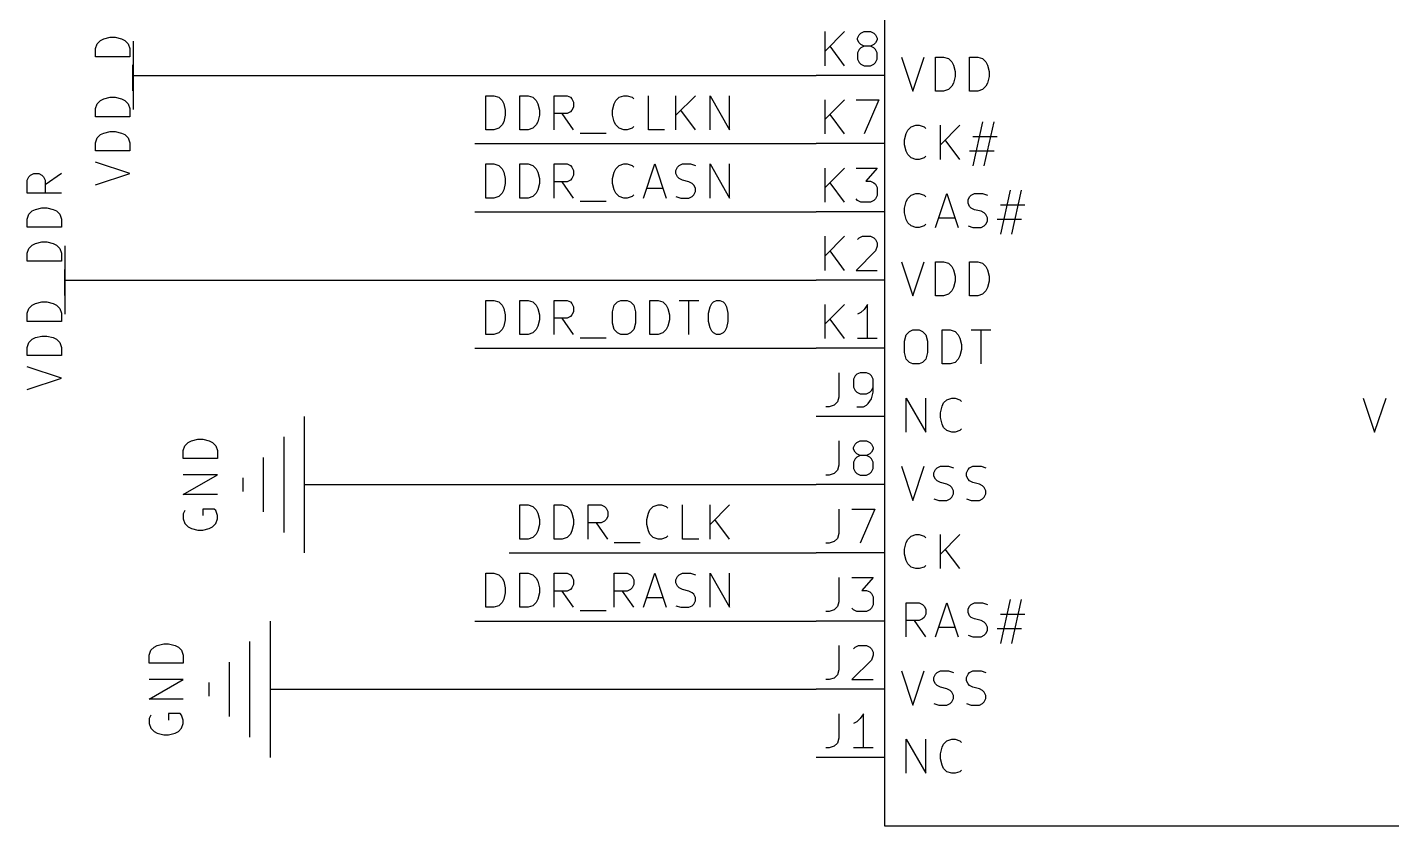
# Model space of a CAD drawing. Header units: millimetres. Extents: x 3 to 246, y -195 to -4.
# Drawn here: x 10 to 60.8, y -129.5 to -99.8 of the extents above; entities that cross this region are included whole.
import ezdxf

# ---------------------------------------------------------------- set-up
doc = ezdxf.new("R2010")
doc.units = ezdxf.units.MM
for name, color, linetype in [('GREENSIXTYFIVE', 129, 'CONTINUOUS'), ('LIGHTGREEN', 92, 'CONTINUOUS'), ('LIGHTRED', 12, 'CONTINUOUS'), ('RED', 14, 'CONTINUOUS'), ('REDSIX', 19, 'CONTINUOUS')]:
    doc.layers.add(name, color=color, linetype=linetype)

msp = doc.modelspace()

# ---------------------------------------------------------------- linework, layer by layer
at = {"layer": 'GREENSIXTYFIVE', "linetype": 'CONTINUOUS'}
for p, q in [((12.5544, -100.6021), (12.6149, -100.4207)), ((12.5544, -100.6021), (12.6149, -100.4207)), ((12.6149, -100.4207), (12.7359, -100.2997)), ((12.6149, -100.4207), (12.7359, -100.2997)), ((12.7359, -100.2997), (12.8568, -100.2392)), ((12.7359, -100.2997), (12.8568, -100.2392)), ((12.8568, -100.2392), (13.0987, -100.1788)), ((12.8568, -100.2392), (13.0987, -100.1788)), ((13.0987, -100.1788), (13.2801, -100.1788)), ((13.0987, -100.1788), (13.2801, -100.1788)), ((13.2801, -100.1788), (13.522, -100.2392)), ((13.2801, -100.1788), (13.522, -100.2392)), ((13.522, -100.2392), (13.643, -100.2997)), ((13.522, -100.2392), (13.643, -100.2997)), ((13.643, -100.2997), (13.764, -100.4207)), ((13.643, -100.2997), (13.764, -100.4207)), ((13.764, -100.4207), (13.8244, -100.6021)), ((13.764, -100.4207), (13.8244, -100.6021)), ((12.5544, -100.9045), (12.5544, -100.6021)), ((12.5544, -100.9045), (12.5544, -100.6021)), ((13.8244, -100.9045), (12.5544, -100.9045)), ((13.8244, -100.9045), (12.5544, -100.9045)), ((13.8244, -100.6021), (13.8244, -100.9045)), ((13.8244, -100.6021), (13.8244, -100.9045)), ((42.5389, -100.9175), (42.9622, -102.1875)), ((42.9622, -102.1875), (43.3856, -100.9175)), ((43.8089, -102.1875), (43.8089, -100.9175)), ((43.8089, -100.9175), (44.1113, -100.9175)), ((44.1113, -100.9175), (44.2927, -100.978)), ((44.2927, -100.978), (44.4137, -101.099)), ((45.0789, -102.1875), (45.0789, -100.9175)), ((45.0789, -100.9175), (45.3813, -100.9175)), ((45.3813, -100.9175), (45.5627, -100.978)), ((45.5627, -100.978), (45.6837, -101.099)), ((13.9454, -102.1745), (13.9454, -101.2068)), ((13.9454, -102.1745), (13.9454, -101.2068)), ((44.4137, -101.099), (44.4742, -101.2199)), ((44.4742, -101.2199), (44.5346, -101.4618)), ((44.5346, -101.4618), (44.5346, -101.6432)), ((45.6837, -101.099), (45.7442, -101.2199)), ((45.7442, -101.2199), (45.8046, -101.4618)), ((45.8046, -101.4618), (45.8046, -101.6432)), ((44.4137, -102.0061), (44.2927, -102.1271)), ((44.4742, -101.8851), (44.4137, -102.0061)), ((44.5346, -101.6432), (44.4742, -101.8851)), ((45.6837, -102.0061), (45.5627, -102.1271)), ((45.7442, -101.8851), (45.6837, -102.0061)), ((45.8046, -101.6432), (45.7442, -101.8851)), ((12.6149, -102.6583), (12.7359, -102.5373)), ((12.6149, -102.6583), (12.7359, -102.5373)), ((12.7359, -102.5373), (12.8568, -102.4768)), ((12.7359, -102.5373), (12.8568, -102.4768)), ((12.8568, -102.4768), (13.0987, -102.4164)), ((12.8568, -102.4768), (13.0987, -102.4164)), ((13.0987, -102.4164), (13.2801, -102.4164)), ((13.0987, -102.4164), (13.2801, -102.4164)), ((13.2801, -102.4164), (13.522, -102.4768)), ((13.2801, -102.4164), (13.522, -102.4768)), ((13.522, -102.4768), (13.643, -102.5373)), ((13.522, -102.4768), (13.643, -102.5373)), ((13.643, -102.5373), (13.764, -102.6583)), ((13.643, -102.5373), (13.764, -102.6583)), ((44.1113, -102.1875), (43.8089, -102.1875)), ((44.2927, -102.1271), (44.1113, -102.1875)), ((45.3813, -102.1875), (45.0789, -102.1875)), ((45.5627, -102.1271), (45.3813, -102.1875)), ((12.5544, -102.8397), (12.6149, -102.6583)), ((12.5544, -102.8397), (12.6149, -102.6583)), ((12.5544, -103.1421), (12.5544, -102.8397)), ((12.5544, -103.1421), (12.5544, -102.8397)), ((13.764, -102.6583), (13.8244, -102.8397)), ((13.764, -102.6583), (13.8244, -102.8397)), ((13.8244, -102.8397), (13.8244, -103.1421)), ((13.8244, -102.8397), (13.8244, -103.1421)), ((13.8244, -103.1421), (12.5544, -103.1421)), ((13.8244, -103.1421), (12.5544, -103.1421)), ((42.7808, -103.639), (42.9018, -103.518)), ((42.9018, -103.518), (43.0832, -103.4575)), ((43.0832, -103.4575), (43.2041, -103.4575)), ((43.2041, -103.4575), (43.3856, -103.518)), ((43.3856, -103.518), (43.446, -103.5785)), ((43.9903, -104.7275), (43.9903, -103.4575)), ((44.716, -103.4575), (43.9903, -104.1832)), ((45.5627, -103.3366), (45.1999, -104.9694)), ((45.6232, -104.9694), (45.986, -103.3366)), ((12.5544, -104.1097), (12.6149, -103.9283)), ((12.5544, -104.1097), (12.6149, -103.9283)), ((12.6149, -103.9283), (12.7359, -103.8073)), ((12.6149, -103.9283), (12.7359, -103.8073)), ((12.7359, -103.8073), (12.8568, -103.7468)), ((12.7359, -103.8073), (12.8568, -103.7468)), ((12.8568, -103.7468), (13.0987, -103.6864)), ((12.8568, -103.7468), (13.0987, -103.6864)), ((13.0987, -103.6864), (13.2801, -103.6864)), ((13.0987, -103.6864), (13.2801, -103.6864)), ((13.2801, -103.6864), (13.522, -103.7468)), ((13.2801, -103.6864), (13.522, -103.7468)), ((13.522, -103.7468), (13.643, -103.8073)), ((13.522, -103.7468), (13.643, -103.8073)), ((13.643, -103.8073), (13.764, -103.9283)), ((13.643, -103.8073), (13.764, -103.9283)), ((13.764, -103.9283), (13.8244, -104.1097)), ((13.764, -103.9283), (13.8244, -104.1097)), ((42.6599, -104.0018), (42.7203, -103.7599)), ((42.6599, -104.1832), (42.6599, -104.0018)), ((42.7203, -103.7599), (42.7808, -103.639)), ((44.716, -104.7275), (44.1718, -104.0018)), ((45.1999, -103.8809), (46.107, -103.8809)), ((12.5544, -104.4121), (12.5544, -104.1097)), ((12.5544, -104.4121), (12.5544, -104.1097)), ((13.8244, -104.4121), (12.5544, -104.4121)), ((13.8244, -104.4121), (12.5544, -104.4121)), ((13.8244, -104.1097), (13.8244, -104.4121)), ((13.8244, -104.1097), (13.8244, -104.4121)), ((42.7203, -104.4251), (42.6599, -104.1832)), ((42.7808, -104.5461), (42.7203, -104.4251)), ((42.9018, -104.6671), (42.7808, -104.5461)), ((45.986, -104.4251), (45.0789, -104.4251)), ((13.8244, -105.2588), (12.5544, -104.8354)), ((13.8244, -105.2588), (12.5544, -104.8354)), ((43.0832, -104.7275), (42.9018, -104.6671)), ((43.2041, -104.7275), (43.0832, -104.7275)), ((43.3856, -104.6671), (43.2041, -104.7275)), ((43.446, -104.6066), (43.3856, -104.6671)), ((10.0144, -105.5007), (10.0749, -105.3797)), ((10.0144, -105.5007), (10.0749, -105.3797)), ((10.0144, -105.9845), (10.0144, -105.5007)), ((10.0144, -105.9845), (10.0144, -105.5007)), ((10.0749, -105.3797), (10.1354, -105.3192)), ((10.0749, -105.3797), (10.1354, -105.3192)), ((10.1354, -105.3192), (10.2563, -105.2588)), ((10.1354, -105.3192), (10.2563, -105.2588)), ((10.2563, -105.2588), (10.4378, -105.2588)), ((10.2563, -105.2588), (10.4378, -105.2588)), ((10.4378, -105.2588), (10.5587, -105.3192)), ((10.4378, -105.2588), (10.5587, -105.3192)), ((10.5587, -105.3192), (10.6192, -105.3797)), ((10.5587, -105.3192), (10.6192, -105.3797)), ((10.6192, -105.3797), (10.6797, -105.5007)), ((10.6192, -105.3797), (10.6797, -105.5007)), ((11.2844, -105.2588), (10.6797, -105.6821)), ((11.2844, -105.2588), (10.6797, -105.6821)), ((10.6797, -105.5007), (10.6797, -105.9845)), ((10.6797, -105.5007), (10.6797, -105.9845)), ((12.5544, -105.6821), (13.8244, -105.2588)), ((12.5544, -105.6821), (13.8244, -105.2588)), ((11.2844, -105.9845), (10.0144, -105.9845)), ((11.2844, -105.9845), (10.0144, -105.9845)), ((42.7808, -106.179), (42.9018, -106.058)), ((42.9018, -106.058), (43.0832, -105.9975)), ((43.0832, -105.9975), (43.2041, -105.9975)), ((43.2041, -105.9975), (43.3856, -106.058)), ((43.3856, -106.058), (43.446, -106.1185)), ((43.8089, -107.2675), (44.2322, -105.9975)), ((44.2322, -105.9975), (44.6556, -107.2675)), ((45.0789, -106.1185), (45.1394, -106.058)), ((45.1394, -106.058), (45.2604, -105.9975)), ((45.2604, -105.9975), (45.5627, -105.9975)), ((45.5627, -105.9975), (45.7442, -106.058)), ((46.5908, -105.8766), (46.228, -107.5094)), ((46.6513, -107.5094), (47.0141, -105.8766)), ((10.1959, -106.6497), (10.3168, -106.5892)), ((10.1959, -106.6497), (10.3168, -106.5892)), ((10.3168, -106.5892), (10.5587, -106.5288)), ((10.3168, -106.5892), (10.5587, -106.5288)), ((10.5587, -106.5288), (10.7401, -106.5288)), ((10.5587, -106.5288), (10.7401, -106.5288)), ((10.7401, -106.5288), (10.982, -106.5892)), ((10.7401, -106.5288), (10.982, -106.5892)), ((10.982, -106.5892), (11.103, -106.6497)), ((10.982, -106.5892), (11.103, -106.6497)), ((42.6599, -106.5418), (42.7203, -106.2999)), ((42.6599, -106.7232), (42.6599, -106.5418)), ((42.7203, -106.2999), (42.7808, -106.179)), ((45.0185, -106.2394), (45.0789, -106.1185)), ((45.0185, -106.3604), (45.0185, -106.2394)), ((45.0789, -106.4813), (45.0185, -106.3604)), ((45.1394, -106.5418), (45.0789, -106.4813)), ((45.2604, -106.6023), (45.1394, -106.5418)), ((45.5023, -106.6628), (45.2604, -106.6023)), ((46.228, -106.4209), (47.1351, -106.4209)), ((10.0144, -106.9521), (10.0749, -106.7707)), ((10.0144, -106.9521), (10.0749, -106.7707)), ((10.0144, -107.2545), (10.0144, -106.9521)), ((10.0144, -107.2545), (10.0144, -106.9521)), ((10.0749, -106.7707), (10.1959, -106.6497)), ((10.0749, -106.7707), (10.1959, -106.6497)), ((11.103, -106.6497), (11.224, -106.7707)), ((11.103, -106.6497), (11.224, -106.7707)), ((11.224, -106.7707), (11.2844, -106.9521)), ((11.224, -106.7707), (11.2844, -106.9521)), ((11.2844, -106.9521), (11.2844, -107.2545)), ((11.2844, -106.9521), (11.2844, -107.2545)), ((42.7203, -106.9651), (42.6599, -106.7232)), ((42.7808, -107.0861), (42.7203, -106.9651)), ((42.9018, -107.2071), (42.7808, -107.0861)), ((43.9299, -106.9047), (44.5346, -106.9047)), ((45.6232, -106.7232), (45.5023, -106.6628)), ((45.6837, -106.7837), (45.6232, -106.7232)), ((45.7442, -106.9047), (45.6837, -106.7837)), ((45.6837, -107.1466), (45.7442, -107.0256)), ((45.7442, -107.0256), (45.7442, -106.9047)), ((47.0141, -106.9651), (46.107, -106.9651)), ((11.2844, -107.2545), (10.0144, -107.2545)), ((11.2844, -107.2545), (10.0144, -107.2545)), ((43.0832, -107.2675), (42.9018, -107.2071)), ((43.2041, -107.2675), (43.0832, -107.2675)), ((43.3856, -107.2071), (43.2041, -107.2675)), ((43.446, -107.1466), (43.3856, -107.2071)), ((45.0185, -107.2071), (45.1999, -107.2675)), ((45.1999, -107.2675), (45.5023, -107.2675)), ((45.5023, -107.2675), (45.6232, -107.2071)), ((45.6232, -107.2071), (45.6837, -107.1466)), ((10.0144, -108.2221), (10.0749, -108.0407)), ((10.0144, -108.2221), (10.0749, -108.0407)), ((10.0749, -108.0407), (10.1959, -107.9197)), ((10.0749, -108.0407), (10.1959, -107.9197)), ((10.1959, -107.9197), (10.3168, -107.8592)), ((10.1959, -107.9197), (10.3168, -107.8592)), ((10.3168, -107.8592), (10.5587, -107.7988)), ((10.3168, -107.8592), (10.5587, -107.7988)), ((10.5587, -107.7988), (10.7401, -107.7988)), ((10.5587, -107.7988), (10.7401, -107.7988)), ((10.7401, -107.7988), (10.982, -107.8592)), ((10.7401, -107.7988), (10.982, -107.8592)), ((10.982, -107.8592), (11.103, -107.9197)), ((10.982, -107.8592), (11.103, -107.9197)), ((11.103, -107.9197), (11.224, -108.0407)), ((11.103, -107.9197), (11.224, -108.0407)), ((11.224, -108.0407), (11.2844, -108.2221)), ((11.224, -108.0407), (11.2844, -108.2221)), ((10.0144, -108.5245), (10.0144, -108.2221)), ((10.0144, -108.5245), (10.0144, -108.2221)), ((11.2844, -108.5245), (10.0144, -108.5245)), ((11.2844, -108.5245), (10.0144, -108.5245)), ((11.2844, -108.2221), (11.2844, -108.5245)), ((11.2844, -108.2221), (11.2844, -108.5245)), ((42.5389, -108.5375), (42.9622, -109.8075)), ((42.9622, -109.8075), (43.3856, -108.5375)), ((43.8089, -109.8075), (43.8089, -108.5375)), ((43.8089, -108.5375), (44.1113, -108.5375)), ((44.1113, -108.5375), (44.2927, -108.598)), ((44.2927, -108.598), (44.4137, -108.719)), ((45.0789, -109.8075), (45.0789, -108.5375)), ((45.0789, -108.5375), (45.3813, -108.5375)), ((45.3813, -108.5375), (45.5627, -108.598)), ((45.5627, -108.598), (45.6837, -108.719)), ((11.4054, -109.7945), (11.4054, -108.8268)), ((11.4054, -109.7945), (11.4054, -108.8268)), ((44.4137, -108.719), (44.4742, -108.8399)), ((44.4742, -108.8399), (44.5346, -109.0818)), ((44.5346, -109.0818), (44.5346, -109.2632)), ((45.6837, -108.719), (45.7442, -108.8399)), ((45.7442, -108.8399), (45.8046, -109.0818)), ((45.8046, -109.0818), (45.8046, -109.2632)), ((44.4137, -109.6261), (44.2927, -109.7471)), ((44.4742, -109.5051), (44.4137, -109.6261)), ((44.5346, -109.2632), (44.4742, -109.5051)), ((45.6837, -109.6261), (45.5627, -109.7471)), ((45.7442, -109.5051), (45.6837, -109.6261)), ((45.8046, -109.2632), (45.7442, -109.5051)), ((10.0749, -110.2783), (10.1959, -110.1573)), ((10.0749, -110.2783), (10.1959, -110.1573)), ((10.1959, -110.1573), (10.3168, -110.0968)), ((10.1959, -110.1573), (10.3168, -110.0968)), ((10.3168, -110.0968), (10.5587, -110.0364)), ((10.3168, -110.0968), (10.5587, -110.0364)), ((10.5587, -110.0364), (10.7401, -110.0364)), ((10.5587, -110.0364), (10.7401, -110.0364)), ((10.7401, -110.0364), (10.982, -110.0968)), ((10.7401, -110.0364), (10.982, -110.0968)), ((10.982, -110.0968), (11.103, -110.1573)), ((10.982, -110.0968), (11.103, -110.1573)), ((11.103, -110.1573), (11.224, -110.2783)), ((11.103, -110.1573), (11.224, -110.2783)), ((44.1113, -109.8075), (43.8089, -109.8075)), ((44.2927, -109.7471), (44.1113, -109.8075)), ((45.3813, -109.8075), (45.0789, -109.8075)), ((45.5627, -109.7471), (45.3813, -109.8075)), ((10.0144, -110.4597), (10.0749, -110.2783)), ((10.0144, -110.4597), (10.0749, -110.2783)), ((10.0144, -110.7621), (10.0144, -110.4597)), ((10.0144, -110.7621), (10.0144, -110.4597)), ((11.224, -110.2783), (11.2844, -110.4597)), ((11.224, -110.2783), (11.2844, -110.4597)), ((11.2844, -110.4597), (11.2844, -110.7621)), ((11.2844, -110.4597), (11.2844, -110.7621)), ((11.2844, -110.7621), (10.0144, -110.7621)), ((11.2844, -110.7621), (10.0144, -110.7621)), ((42.7203, -111.259), (42.8413, -111.138)), ((42.8413, -111.138), (42.9622, -111.0775)), ((42.9622, -111.0775), (43.2041, -111.0775)), ((43.2041, -111.0775), (43.3251, -111.138)), ((43.3251, -111.138), (43.446, -111.259)), ((44.0508, -112.3475), (44.0508, -111.0775)), ((44.0508, -111.0775), (44.3532, -111.0775)), ((44.3532, -111.0775), (44.5346, -111.138)), ((44.5346, -111.138), (44.6556, -111.259)), ((45.1394, -111.0775), (45.8651, -111.0775)), ((45.5023, -112.3475), (45.5023, -111.0775)), ((10.0144, -111.7297), (10.0749, -111.5483)), ((10.0144, -111.7297), (10.0749, -111.5483)), ((10.0749, -111.5483), (10.1959, -111.4273)), ((10.0749, -111.5483), (10.1959, -111.4273)), ((10.1959, -111.4273), (10.3168, -111.3668)), ((10.1959, -111.4273), (10.3168, -111.3668)), ((10.3168, -111.3668), (10.5587, -111.3064)), ((10.3168, -111.3668), (10.5587, -111.3064)), ((10.5587, -111.3064), (10.7401, -111.3064)), ((10.5587, -111.3064), (10.7401, -111.3064)), ((10.7401, -111.3064), (10.982, -111.3668)), ((10.7401, -111.3064), (10.982, -111.3668)), ((10.982, -111.3668), (11.103, -111.4273)), ((10.982, -111.3668), (11.103, -111.4273)), ((11.103, -111.4273), (11.224, -111.5483)), ((11.103, -111.4273), (11.224, -111.5483)), ((11.224, -111.5483), (11.2844, -111.7297)), ((11.224, -111.5483), (11.2844, -111.7297)), ((42.6599, -111.5009), (42.7203, -111.259)), ((42.6599, -111.9242), (42.6599, -111.5009)), ((43.446, -111.259), (43.5065, -111.5009)), ((43.5065, -111.5009), (43.5065, -111.9242)), ((44.6556, -111.259), (44.7161, -111.3799)), ((44.7161, -111.3799), (44.7765, -111.6218)), ((44.7765, -111.6218), (44.7765, -111.8032)), ((10.0144, -112.0321), (10.0144, -111.7297)), ((10.0144, -112.0321), (10.0144, -111.7297)), ((11.2844, -112.0321), (10.0144, -112.0321)), ((11.2844, -112.0321), (10.0144, -112.0321)), ((11.2844, -111.7297), (11.2844, -112.0321)), ((11.2844, -111.7297), (11.2844, -112.0321)), ((42.7203, -112.1661), (42.6599, -111.9242)), ((42.8413, -112.2871), (42.7203, -112.1661)), ((43.446, -112.1661), (43.3251, -112.2871)), ((43.5065, -111.9242), (43.446, -112.1661)), ((44.6556, -112.1661), (44.5346, -112.2871)), ((44.7161, -112.0451), (44.6556, -112.1661)), ((44.7765, -111.8032), (44.7161, -112.0451)), ((11.2844, -112.8788), (10.0144, -112.4554)), ((11.2844, -112.8788), (10.0144, -112.4554)), ((42.9622, -112.3475), (42.8413, -112.2871)), ((43.2041, -112.3475), (42.9622, -112.3475)), ((43.3251, -112.2871), (43.2041, -112.3475)), ((44.3532, -112.3475), (44.0508, -112.3475)), ((44.5346, -112.2871), (44.3532, -112.3475)), ((10.0144, -113.3021), (11.2844, -112.8788)), ((10.0144, -113.3021), (11.2844, -112.8788)), ((42.7203, -114.8875), (42.7203, -113.6175)), ((42.7203, -113.6175), (43.446, -114.8875)), ((43.446, -114.8875), (43.446, -113.6175)), ((44.1113, -113.799), (44.2323, -113.678)), ((44.2323, -113.678), (44.4137, -113.6175)), ((44.4137, -113.6175), (44.5346, -113.6175)), ((44.5346, -113.6175), (44.7161, -113.678)), ((44.7161, -113.678), (44.7765, -113.7385)), ((59.7262, -113.6175), (60.1495, -114.8875)), ((60.1495, -114.8875), (60.5729, -113.6175)), ((43.9904, -114.1618), (44.0508, -113.9199)), ((43.9904, -114.3432), (43.9904, -114.1618)), ((44.0508, -113.9199), (44.1113, -113.799)), ((44.0508, -114.5851), (43.9904, -114.3432)), ((44.1113, -114.7061), (44.0508, -114.5851)), ((44.2323, -114.8271), (44.1113, -114.7061)), ((16.0006, -115.2675), (16.1215, -115.207)), ((16.1215, -115.207), (16.3634, -115.1466)), ((16.3634, -115.1466), (16.5448, -115.1466)), ((16.5448, -115.1466), (16.7867, -115.207)), ((16.7867, -115.207), (16.9077, -115.2675)), ((44.4137, -114.8875), (44.2323, -114.8271)), ((44.5346, -114.8875), (44.4137, -114.8875)), ((44.7161, -114.8271), (44.5346, -114.8875)), ((44.7765, -114.7666), (44.7161, -114.8271)), ((15.8191, -115.5699), (15.8796, -115.3885)), ((15.8191, -115.8723), (15.8191, -115.5699)), ((15.8796, -115.3885), (16.0006, -115.2675)), ((16.9077, -115.2675), (17.0287, -115.3885)), ((17.0287, -115.3885), (17.0891, -115.5699)), ((17.0891, -115.5699), (17.0891, -115.8723)), ((17.0891, -115.8723), (15.8191, -115.8723)), ((42.5389, -116.1575), (42.9622, -117.4275)), ((42.9622, -117.4275), (43.3856, -116.1575)), ((43.8089, -116.2785), (43.8694, -116.218)), ((43.8694, -116.218), (43.9904, -116.1575)), ((43.9904, -116.1575), (44.2927, -116.1575)), ((44.2927, -116.1575), (44.4742, -116.218)), ((45.0184, -116.2785), (45.0789, -116.218)), ((45.0789, -116.218), (45.1999, -116.1575)), ((45.1999, -116.1575), (45.5022, -116.1575)), ((45.5022, -116.1575), (45.6837, -116.218)), ((15.8191, -117.2028), (17.0891, -116.4771)), ((17.0891, -116.4771), (15.8191, -116.4771)), ((43.7485, -116.3994), (43.8089, -116.2785)), ((43.7485, -116.5204), (43.7485, -116.3994)), ((43.8089, -116.6413), (43.7485, -116.5204)), ((43.8694, -116.7018), (43.8089, -116.6413)), ((43.9904, -116.7623), (43.8694, -116.7018)), ((44.2323, -116.8228), (43.9904, -116.7623)), ((44.958, -116.3994), (45.0184, -116.2785)), ((44.958, -116.5204), (44.958, -116.3994)), ((45.0184, -116.6413), (44.958, -116.5204)), ((45.0789, -116.7018), (45.0184, -116.6413)), ((45.1999, -116.7623), (45.0789, -116.7018)), ((45.4418, -116.8228), (45.1999, -116.7623)), ((17.0891, -117.2028), (15.8191, -117.2028)), ((44.3532, -116.8832), (44.2323, -116.8228)), ((44.4137, -116.9437), (44.3532, -116.8832)), ((44.4742, -117.0647), (44.4137, -116.9437)), ((44.4137, -117.3066), (44.4742, -117.1856)), ((44.4742, -117.1856), (44.4742, -117.0647)), ((45.5627, -116.8832), (45.4418, -116.8228)), ((45.6232, -116.9437), (45.5627, -116.8832)), ((45.6837, -117.0647), (45.6232, -116.9437)), ((45.6232, -117.3066), (45.6837, -117.1856)), ((45.6837, -117.1856), (45.6837, -117.0647)), ((16.9682, -117.7471), (16.5448, -117.7471)), ((16.5448, -117.7471), (16.5448, -117.989)), ((17.0287, -117.8075), (16.9682, -117.7471)), ((43.7485, -117.3671), (43.9299, -117.4275)), ((43.9299, -117.4275), (44.2323, -117.4275)), ((44.2323, -117.4275), (44.3532, -117.3671)), ((44.3532, -117.3671), (44.4137, -117.3066)), ((44.958, -117.3671), (45.1394, -117.4275)), ((45.1394, -117.4275), (45.4418, -117.4275)), ((45.4418, -117.4275), (45.5627, -117.3671)), ((45.5627, -117.3671), (45.6232, -117.3066)), ((15.8796, -117.8075), (15.8191, -117.9285)), ((15.8191, -117.9285), (15.8191, -118.1099)), ((15.8191, -118.1099), (15.8796, -118.2913)), ((15.8796, -118.2913), (16.0006, -118.4123)), ((16.9077, -118.4123), (17.0287, -118.2913)), ((17.0891, -117.989), (17.0287, -117.8075)), ((17.0287, -118.2913), (17.0891, -118.1099)), ((17.0891, -118.1099), (17.0891, -117.989)), ((16.0006, -118.4123), (16.1215, -118.4728)), ((16.1215, -118.4728), (16.3634, -118.5332)), ((16.3634, -118.5332), (16.5448, -118.5332)), ((16.5448, -118.5332), (16.7867, -118.4728)), ((16.7867, -118.4728), (16.9077, -118.4123)), ((42.7808, -118.879), (42.9018, -118.758)), ((42.9018, -118.758), (43.0832, -118.6975)), ((43.0832, -118.6975), (43.2041, -118.6975)), ((43.2041, -118.6975), (43.3856, -118.758)), ((43.3856, -118.758), (43.446, -118.8185)), ((43.9903, -119.9675), (43.9903, -118.6975)), ((44.716, -118.6975), (43.9903, -119.4232)), ((42.6599, -119.2418), (42.7203, -118.9999)), ((42.6599, -119.4232), (42.6599, -119.2418)), ((42.7203, -118.9999), (42.7808, -118.879)), ((44.716, -119.9675), (44.1718, -119.2418)), ((42.7203, -119.6651), (42.6599, -119.4232)), ((42.7808, -119.7861), (42.7203, -119.6651)), ((42.9018, -119.9071), (42.7808, -119.7861)), ((43.0832, -119.9675), (42.9018, -119.9071)), ((43.2041, -119.9675), (43.0832, -119.9675)), ((43.3856, -119.9071), (43.2041, -119.9675)), ((43.446, -119.8466), (43.3856, -119.9071)), ((42.7203, -122.5075), (42.7203, -121.2375)), ((42.7203, -121.2375), (43.2041, -121.2375)), ((43.2041, -121.2375), (43.3251, -121.298)), ((43.3251, -121.298), (43.3856, -121.3585)), ((43.8089, -122.5075), (44.2322, -121.2375)), ((44.2322, -121.2375), (44.6556, -122.5075)), ((45.0789, -121.3585), (45.1394, -121.298)), ((45.1394, -121.298), (45.2604, -121.2375)), ((45.2604, -121.2375), (45.5627, -121.2375)), ((45.5627, -121.2375), (45.7442, -121.298)), ((46.5908, -121.1166), (46.228, -122.7494)), ((46.6513, -122.7494), (47.0141, -121.1166)), ((43.3251, -121.8423), (43.2041, -121.9028)), ((43.3856, -121.7818), (43.3251, -121.8423)), ((43.3856, -121.3585), (43.446, -121.4794)), ((43.446, -121.6609), (43.3856, -121.7818)), ((43.446, -121.4794), (43.446, -121.6609)), ((45.0185, -121.4794), (45.0789, -121.3585)), ((45.0185, -121.6004), (45.0185, -121.4794)), ((45.0789, -121.7213), (45.0185, -121.6004)), ((45.1394, -121.7818), (45.0789, -121.7213)), ((45.2604, -121.8423), (45.1394, -121.7818)), ((45.5023, -121.9028), (45.2604, -121.8423)), ((46.228, -121.6609), (47.1351, -121.6609)), ((43.2041, -121.9028), (42.7203, -121.9028)), ((43.446, -122.5075), (43.0227, -121.9028)), ((43.9299, -122.1447), (44.5346, -122.1447)), ((45.6232, -121.9632), (45.5023, -121.9028)), ((45.6837, -122.0237), (45.6232, -121.9632)), ((45.7442, -122.1447), (45.6837, -122.0237)), ((45.6837, -122.3866), (45.7442, -122.2656)), ((45.7442, -122.2656), (45.7442, -122.1447)), ((47.0141, -122.2051), (46.107, -122.2051)), ((14.7306, -122.8875), (14.8515, -122.827)), ((14.8515, -122.827), (15.0934, -122.7666)), ((15.0934, -122.7666), (15.2748, -122.7666)), ((15.2748, -122.7666), (15.5167, -122.827)), ((15.5167, -122.827), (15.6377, -122.8875)), ((45.0185, -122.4471), (45.1999, -122.5075)), ((45.1999, -122.5075), (45.5023, -122.5075)), ((45.5023, -122.5075), (45.6232, -122.4471)), ((45.6232, -122.4471), (45.6837, -122.3866)), ((14.5491, -123.1899), (14.6096, -123.0085)), ((14.5491, -123.4923), (14.5491, -123.1899)), ((14.6096, -123.0085), (14.7306, -122.8875)), ((15.6377, -122.8875), (15.7587, -123.0085)), ((15.7587, -123.0085), (15.8191, -123.1899)), ((15.8191, -123.1899), (15.8191, -123.4923)), ((15.8191, -123.4923), (14.5491, -123.4923)), ((42.5389, -123.7775), (42.9622, -125.0475)), ((42.9622, -125.0475), (43.3856, -123.7775)), ((43.8089, -123.8985), (43.8694, -123.838)), ((43.8694, -123.838), (43.9904, -123.7775)), ((43.9904, -123.7775), (44.2927, -123.7775)), ((44.2927, -123.7775), (44.4742, -123.838)), ((45.0184, -123.8985), (45.0789, -123.838)), ((45.0789, -123.838), (45.1999, -123.7775)), ((45.1999, -123.7775), (45.5022, -123.7775)), ((45.5022, -123.7775), (45.6837, -123.838)), ((14.5491, -124.8228), (15.8191, -124.0971)), ((15.8191, -124.0971), (14.5491, -124.0971)), ((43.7485, -124.0194), (43.8089, -123.8985)), ((43.7485, -124.1404), (43.7485, -124.0194)), ((43.8089, -124.2613), (43.7485, -124.1404)), ((43.8694, -124.3218), (43.8089, -124.2613)), ((43.9904, -124.3823), (43.8694, -124.3218)), ((44.2323, -124.4428), (43.9904, -124.3823)), ((44.958, -124.0194), (45.0184, -123.8985)), ((44.958, -124.1404), (44.958, -124.0194)), ((45.0184, -124.2613), (44.958, -124.1404)), ((45.0789, -124.3218), (45.0184, -124.2613)), ((45.1999, -124.3823), (45.0789, -124.3218)), ((45.4418, -124.4428), (45.1999, -124.3823)), ((15.8191, -124.8228), (14.5491, -124.8228)), ((44.3532, -124.5032), (44.2323, -124.4428)), ((44.4137, -124.5637), (44.3532, -124.5032)), ((44.4742, -124.6847), (44.4137, -124.5637)), ((44.4137, -124.9266), (44.4742, -124.8056)), ((44.4742, -124.8056), (44.4742, -124.6847)), ((45.5627, -124.5032), (45.4418, -124.4428)), ((45.6232, -124.5637), (45.5627, -124.5032)), ((45.6837, -124.6847), (45.6232, -124.5637)), ((45.6232, -124.9266), (45.6837, -124.8056)), ((45.6837, -124.8056), (45.6837, -124.6847)), ((15.6982, -125.3671), (15.2748, -125.3671)), ((15.2748, -125.3671), (15.2748, -125.609)), ((15.7587, -125.4275), (15.6982, -125.3671)), ((43.7485, -124.9871), (43.9299, -125.0475)), ((43.9299, -125.0475), (44.2323, -125.0475)), ((44.2323, -125.0475), (44.3532, -124.9871)), ((44.3532, -124.9871), (44.4137, -124.9266)), ((44.958, -124.9871), (45.1394, -125.0475)), ((45.1394, -125.0475), (45.4418, -125.0475)), ((45.4418, -125.0475), (45.5627, -124.9871)), ((45.5627, -124.9871), (45.6232, -124.9266)), ((14.6096, -125.4275), (14.5491, -125.5485)), ((14.5491, -125.5485), (14.5491, -125.7299)), ((14.5491, -125.7299), (14.6096, -125.9113)), ((15.8191, -125.609), (15.7587, -125.4275)), ((15.7587, -125.9113), (15.8191, -125.7299)), ((15.8191, -125.7299), (15.8191, -125.609)), ((14.6096, -125.9113), (14.7306, -126.0323)), ((14.7306, -126.0323), (14.8515, -126.0928)), ((14.8515, -126.0928), (15.0934, -126.1532)), ((15.0934, -126.1532), (15.2748, -126.1532)), ((15.2748, -126.1532), (15.5167, -126.0928)), ((15.5167, -126.0928), (15.6377, -126.0323)), ((15.6377, -126.0323), (15.7587, -125.9113)), ((42.7203, -127.5875), (42.7203, -126.3175)), ((42.7203, -126.3175), (43.446, -127.5875)), ((43.446, -127.5875), (43.446, -126.3175)), ((44.1113, -126.499), (44.2323, -126.378)), ((44.2323, -126.378), (44.4137, -126.3175)), ((44.4137, -126.3175), (44.5346, -126.3175)), ((44.5346, -126.3175), (44.7161, -126.378)), ((44.7161, -126.378), (44.7765, -126.4385)), ((43.9904, -126.8618), (44.0508, -126.6199)), ((43.9904, -127.0432), (43.9904, -126.8618)), ((44.0508, -126.6199), (44.1113, -126.499)), ((44.0508, -127.2851), (43.9904, -127.0432)), ((44.1113, -127.4061), (44.0508, -127.2851)), ((44.2323, -127.5271), (44.1113, -127.4061)), ((44.4137, -127.5875), (44.2323, -127.5271)), ((44.5346, -127.5875), (44.4137, -127.5875)), ((44.7161, -127.5271), (44.5346, -127.5875)), ((44.7765, -127.4666), (44.7161, -127.5271))]:
    msp.add_line(p, q, dxfattribs=at)
at = {"layer": 'LIGHTGREEN', "linetype": 'CONTINUOUS'}
for p, q in [((16.51, -101.6), (39.37, -101.6)), ((26.67, -104.14), (39.37, -104.14)), ((26.67, -106.68), (39.37, -106.68)), ((13.97, -109.22), (39.37, -109.22)), ((26.67, -111.76), (39.37, -111.76)), ((22.86, -116.84), (39.37, -116.84)), ((27.94, -119.38), (39.37, -119.38)), ((26.67, -121.92), (39.37, -121.92)), ((21.59, -124.46), (39.37, -124.46))]:
    msp.add_line(p, q, dxfattribs=at)
at = {"layer": 'LIGHTRED', "linetype": 'CONTINUOUS'}
for p, q in [((39.7026, -101.2413), (39.7026, -99.9713)), ((40.4283, -99.9713), (39.7026, -100.697)), ((41.0331, -100.0318), (41.1541, -99.9713)), ((41.1541, -99.9713), (41.396, -99.9713)), ((41.396, -99.9713), (41.5169, -100.0318)), ((40.4283, -101.2413), (39.8841, -100.5156)), ((40.9122, -100.2132), (40.9726, -100.0923)), ((40.9122, -100.2737), (40.9122, -100.2132)), ((40.9726, -100.3947), (40.9122, -100.2737)), ((40.9726, -100.0923), (41.0331, -100.0318)), ((41.0331, -100.4551), (40.9726, -100.3947)), ((41.1541, -100.5156), (41.0331, -100.4551)), ((41.1541, -100.5156), (41.0331, -100.5761)), ((41.396, -100.5156), (41.1541, -100.5156)), ((41.5169, -100.4551), (41.396, -100.5156)), ((41.5169, -100.5761), (41.396, -100.5156)), ((41.5169, -100.0318), (41.5774, -100.0923)), ((41.5774, -100.3947), (41.5169, -100.4551)), ((41.5774, -100.0923), (41.6379, -100.2132)), ((41.6379, -100.2737), (41.5774, -100.3947)), ((41.6379, -100.2132), (41.6379, -100.2737)), ((40.9726, -100.6366), (40.9122, -100.7575)), ((40.9122, -100.7575), (40.9122, -100.9994)), ((40.9122, -100.9994), (40.9726, -101.1204)), ((41.0331, -100.5761), (40.9726, -100.6366)), ((41.5774, -100.6366), (41.5169, -100.5761)), ((41.6379, -100.7575), (41.5774, -100.6366)), ((41.5774, -101.1204), (41.6379, -100.9994)), ((41.6379, -100.9994), (41.6379, -100.7575)), ((40.9726, -101.1204), (41.0331, -101.1809)), ((41.0331, -101.1809), (41.1541, -101.2413)), ((41.1541, -101.2413), (41.396, -101.2413)), ((41.396, -101.2413), (41.5169, -101.1809)), ((41.5169, -101.1809), (41.5774, -101.1204)), ((39.7026, -103.7813), (39.7026, -102.5113)), ((40.4283, -102.5113), (39.7026, -103.237)), ((40.8517, -102.5113), (41.6983, -102.5113)), ((41.6983, -102.5113), (41.1541, -103.7813)), ((40.4283, -103.7813), (39.8841, -103.0556)), ((39.7026, -106.3213), (39.7026, -105.0513)), ((40.4283, -105.0513), (39.7026, -105.777)), ((40.8517, -105.0513), (41.6379, -105.0513)), ((41.6379, -105.0513), (41.2145, -105.5351)), ((40.4283, -106.3213), (39.8841, -105.5956)), ((41.2145, -105.5351), (41.396, -105.5351)), ((41.396, -105.5351), (41.5169, -105.5956)), ((41.5169, -105.5956), (41.5774, -105.6561)), ((41.5774, -105.6561), (41.6379, -105.777)), ((41.6379, -106.0794), (41.5774, -106.2004)), ((41.6379, -105.777), (41.6379, -106.0794)), ((40.9122, -106.2609), (40.8517, -106.2004)), ((41.0331, -106.3213), (40.9122, -106.2609)), ((41.396, -106.3213), (41.0331, -106.3213)), ((41.5169, -106.2609), (41.396, -106.3213)), ((41.5774, -106.2004), (41.5169, -106.2609)), ((39.7026, -108.8613), (39.7026, -107.5913)), ((40.4283, -107.5913), (39.7026, -108.317)), ((40.9726, -107.6518), (41.0936, -107.5913)), ((41.0936, -107.5913), (41.396, -107.5913)), ((41.396, -107.5913), (41.5169, -107.6518)), ((40.4283, -108.8613), (39.8841, -108.1356)), ((41.5774, -108.1356), (40.8517, -108.8613)), ((40.9122, -107.7123), (40.9726, -107.6518)), ((41.5169, -107.6518), (41.5774, -107.7123)), ((41.5774, -107.7123), (41.6379, -107.8332)), ((41.6379, -107.9542), (41.5774, -108.1356)), ((41.6379, -107.8332), (41.6379, -107.9542)), ((40.8517, -108.8613), (41.6379, -108.8613)), ((39.7026, -111.4013), (39.7026, -110.1313)), ((40.4283, -110.1313), (39.7026, -110.857)), ((41.275, -110.1313), (41.1541, -110.3128)), ((41.275, -111.4013), (41.275, -110.1313)), ((40.4283, -111.4013), (39.8841, -110.6756)), ((41.0331, -110.4337), (40.9122, -110.4942)), ((41.1541, -110.3128), (41.0331, -110.4337)), ((41.6379, -111.4013), (40.9122, -111.4013)), ((40.2167, -112.6713), (40.2167, -113.5785)), ((41.0029, -112.6713), (40.8819, -112.7318)), ((41.2448, -112.6713), (41.0029, -112.6713)), ((41.3657, -112.7318), (41.2448, -112.6713)), ((40.8214, -112.7923), (40.761, -112.9132)), ((40.761, -112.9132), (40.761, -113.2156)), ((40.761, -113.2156), (40.8214, -113.3366)), ((40.8819, -112.7318), (40.8214, -112.7923)), ((41.4262, -112.7923), (41.3657, -112.7318)), ((41.4867, -112.9132), (41.4262, -112.7923)), ((41.4262, -113.3366), (41.4867, -113.2156)), ((41.4867, -113.397), (41.4867, -112.9132)), ((40.2167, -113.5785), (40.1562, -113.7599)), ((40.8214, -113.3366), (40.8819, -113.397)), ((40.8819, -113.397), (41.0029, -113.4575)), ((41.0029, -113.4575), (41.2448, -113.4575)), ((41.2448, -113.4575), (41.3657, -113.397)), ((41.3052, -113.8204), (41.4262, -113.6389)), ((41.3657, -113.397), (41.4262, -113.3366)), ((41.4262, -113.6389), (41.4867, -113.397)), ((39.8538, -113.9413), (39.7329, -113.9413)), ((40.0353, -113.8809), (39.8538, -113.9413)), ((40.1562, -113.7599), (40.0353, -113.8809)), ((40.8819, -113.9413), (41.1238, -113.9413)), ((41.1238, -113.9413), (41.2448, -113.8809)), ((41.2448, -113.8809), (41.3052, -113.8204)), ((40.2167, -115.2113), (40.2167, -116.1185)), ((40.8819, -115.2718), (41.0029, -115.2113)), ((41.0029, -115.2113), (41.2448, -115.2113)), ((41.2448, -115.2113), (41.3657, -115.2718)), ((40.761, -115.4532), (40.8214, -115.3323)), ((40.761, -115.5137), (40.761, -115.4532)), ((40.8214, -115.6347), (40.761, -115.5137)), ((40.8214, -115.3323), (40.8819, -115.2718)), ((40.8819, -115.6951), (40.8214, -115.6347)), ((41.0029, -115.7556), (40.8819, -115.6951)), ((41.0029, -115.7556), (40.8819, -115.8161)), ((41.2448, -115.7556), (41.0029, -115.7556)), ((41.3657, -115.6951), (41.2448, -115.7556)), ((41.3657, -115.8161), (41.2448, -115.7556)), ((41.3657, -115.2718), (41.4262, -115.3323)), ((41.4262, -115.6347), (41.3657, -115.6951)), ((41.4262, -115.3323), (41.4867, -115.4532)), ((41.4867, -115.5137), (41.4262, -115.6347)), ((41.4867, -115.4532), (41.4867, -115.5137)), ((40.2167, -116.1185), (40.1562, -116.2999)), ((40.8214, -115.8766), (40.761, -115.9975)), ((40.761, -115.9975), (40.761, -116.2394)), ((40.761, -116.2394), (40.8214, -116.3604)), ((40.8819, -115.8161), (40.8214, -115.8766)), ((41.4262, -115.8766), (41.3657, -115.8161)), ((41.4867, -115.9975), (41.4262, -115.8766)), ((41.4262, -116.3604), (41.4867, -116.2394)), ((41.4867, -116.2394), (41.4867, -115.9975)), ((39.8538, -116.4813), (39.7329, -116.4813)), ((40.0353, -116.4209), (39.8538, -116.4813)), ((40.1562, -116.2999), (40.0353, -116.4209)), ((40.8214, -116.3604), (40.8819, -116.4209)), ((40.8819, -116.4209), (41.0029, -116.4813)), ((41.0029, -116.4813), (41.2448, -116.4813)), ((41.2448, -116.4813), (41.3657, -116.4209)), ((41.3657, -116.4209), (41.4262, -116.3604)), ((40.2167, -117.7513), (40.2167, -118.6585)), ((40.7005, -117.7513), (41.5471, -117.7513)), ((41.5471, -117.7513), (41.0029, -119.0213)), ((40.2167, -118.6585), (40.1562, -118.8399)), ((39.8538, -119.0213), (39.7329, -119.0213)), ((40.0353, -118.9609), (39.8538, -119.0213)), ((40.1562, -118.8399), (40.0353, -118.9609)), ((40.2167, -120.2913), (40.2167, -121.1985)), ((40.7005, -120.2913), (41.4867, -120.2913)), ((41.4867, -120.2913), (41.0633, -120.7751)), ((41.0633, -120.7751), (41.2448, -120.7751)), ((41.2448, -120.7751), (41.3657, -120.8356)), ((40.2167, -121.1985), (40.1562, -121.3799)), ((41.3657, -120.8356), (41.4262, -120.8961)), ((41.4262, -120.8961), (41.4867, -121.017)), ((41.4867, -121.3194), (41.4262, -121.4404)), ((41.4867, -121.017), (41.4867, -121.3194)), ((39.8538, -121.5613), (39.7329, -121.5613)), ((40.0353, -121.5009), (39.8538, -121.5613)), ((40.1562, -121.3799), (40.0353, -121.5009)), ((40.761, -121.5009), (40.7005, -121.4404)), ((40.8819, -121.5613), (40.761, -121.5009)), ((41.2448, -121.5613), (40.8819, -121.5613)), ((41.3657, -121.5009), (41.2448, -121.5613)), ((41.4262, -121.4404), (41.3657, -121.5009)), ((40.2167, -122.8313), (40.2167, -123.7385)), ((40.8214, -122.8918), (40.9424, -122.8313)), ((40.9424, -122.8313), (41.2448, -122.8313)), ((41.2448, -122.8313), (41.3657, -122.8918)), ((40.761, -122.9523), (40.8214, -122.8918)), ((41.3657, -122.8918), (41.4262, -122.9523)), ((41.4262, -122.9523), (41.4867, -123.0732)), ((41.4867, -123.1942), (41.4262, -123.3756)), ((41.4867, -123.0732), (41.4867, -123.1942)), ((40.2167, -123.7385), (40.1562, -123.9199)), ((41.4262, -123.3756), (40.7005, -124.1013)), ((39.8538, -124.1013), (39.7329, -124.1013)), ((40.0353, -124.0409), (39.8538, -124.1013)), ((40.1562, -123.9199), (40.0353, -124.0409)), ((40.7005, -124.1013), (41.4867, -124.1013)), ((40.2167, -125.3713), (40.2167, -126.2785)), ((41.1238, -125.3713), (41.0029, -125.5528)), ((41.1238, -126.6413), (41.1238, -125.3713)), ((40.8819, -125.6737), (40.761, -125.7342)), ((41.0029, -125.5528), (40.8819, -125.6737)), ((40.2167, -126.2785), (40.1562, -126.4599)), ((39.8538, -126.6413), (39.7329, -126.6413)), ((40.0353, -126.5809), (39.8538, -126.6413)), ((40.1562, -126.4599), (40.0353, -126.5809)), ((41.4867, -126.6413), (40.761, -126.6413))]:
    msp.add_line(p, q, dxfattribs=at)
at = {"layer": 'RED', "linetype": 'CONTINUOUS'}
for p, q in [((41.91, -5.08), (41.91, -129.54)), ((13.97, -102.87), (13.97, -100.33)), ((13.97, -101.6), (15.24, -101.6)), ((15.24, -101.6), (16.51, -101.6)), ((15.24, -101.6), (16.51, -101.6)), ((41.91, -101.6), (39.37, -101.6)), ((41.91, -104.14), (39.37, -104.14)), ((41.91, -106.68), (39.37, -106.68)), ((11.43, -110.49), (11.43, -107.95)), ((11.43, -109.22), (12.7, -109.22)), ((12.7, -109.22), (13.97, -109.22)), ((12.7, -109.22), (13.97, -109.22)), ((41.91, -109.22), (39.37, -109.22)), ((41.91, -111.76), (39.37, -111.76)), ((20.32, -114.3), (20.32, -119.38)), ((41.91, -114.3), (39.37, -114.3)), ((19.558, -115.062), (19.558, -118.618)), ((18.796, -115.824), (18.796, -117.856)), ((18.034, -116.586), (18.034, -117.094)), ((20.32, -116.84), (22.86, -116.84)), ((41.91, -116.84), (39.37, -116.84)), ((41.91, -119.38), (39.37, -119.38)), ((19.05, -121.92), (19.05, -127)), ((41.91, -121.92), (39.37, -121.92)), ((18.288, -122.682), (18.288, -126.238)), ((17.526, -123.444), (17.526, -125.476)), ((16.764, -124.206), (16.764, -124.714)), ((19.05, -124.46), (21.59, -124.46)), ((41.91, -124.46), (39.37, -124.46)), ((41.91, -127), (39.37, -127)), ((41.91, -129.54), (67.31, -129.54))]:
    msp.add_line(p, q, dxfattribs=at)
at = {"layer": 'REDSIX', "linetype": 'CONTINUOUS'}
for p, q in [((27.0767, -103.6269), (27.0767, -102.3569)), ((27.0767, -102.3569), (27.3791, -102.3569)), ((27.3791, -102.3569), (27.5605, -102.4174)), ((27.5605, -102.4174), (27.6815, -102.5384)), ((27.6815, -102.5384), (27.742, -102.6593)), ((28.3467, -103.6269), (28.3467, -102.3569)), ((28.3467, -102.3569), (28.6491, -102.3569)), ((28.6491, -102.3569), (28.8305, -102.4174)), ((28.8305, -102.4174), (28.9515, -102.5384)), ((28.9515, -102.5384), (29.012, -102.6593)), ((29.6167, -103.6269), (29.6167, -102.3569)), ((29.6167, -102.3569), (30.1005, -102.3569)), ((30.1005, -102.3569), (30.2215, -102.4174)), ((30.2215, -102.4174), (30.282, -102.4779)), ((30.282, -102.4779), (30.3424, -102.5988)), ((31.8543, -102.6593), (31.9148, -102.5384)), ((31.9148, -102.5384), (32.0358, -102.4174)), ((32.0358, -102.4174), (32.2172, -102.3569)), ((32.2172, -102.3569), (32.3381, -102.3569)), ((32.3381, -102.3569), (32.5196, -102.4174)), ((32.5196, -102.4174), (32.58, -102.4779)), ((33.1243, -103.6269), (33.1243, -102.3569)), ((34.1524, -103.6269), (34.1524, -102.3569)), ((34.8781, -102.3569), (34.1524, -103.0826)), ((35.4224, -103.6269), (35.4224, -102.3569)), ((35.4224, -102.3569), (36.1481, -103.6269)), ((36.1481, -103.6269), (36.1481, -102.3569)), ((27.742, -102.6593), (27.8024, -102.9012)), ((27.8024, -102.9012), (27.8024, -103.0826)), ((29.012, -102.6593), (29.0724, -102.9012)), ((29.0724, -102.9012), (29.0724, -103.0826)), ((30.1005, -103.0222), (29.6167, -103.0222)), ((30.3424, -103.6269), (29.9191, -103.0222)), ((30.2215, -102.9617), (30.1005, -103.0222)), ((30.282, -102.9012), (30.2215, -102.9617)), ((30.3424, -102.7803), (30.282, -102.9012)), ((30.3424, -102.5988), (30.3424, -102.7803)), ((31.7939, -102.9012), (31.8543, -102.6593)), ((31.7939, -103.0826), (31.7939, -102.9012)), ((34.8781, -103.6269), (34.3339, -102.9012)), ((27.5605, -103.5665), (27.3791, -103.6269)), ((27.6815, -103.4455), (27.5605, -103.5665)), ((27.742, -103.3245), (27.6815, -103.4455)), ((27.8024, -103.0826), (27.742, -103.3245)), ((28.8305, -103.5665), (28.6491, -103.6269)), ((28.9515, -103.4455), (28.8305, -103.5665)), ((29.012, -103.3245), (28.9515, -103.4455)), ((29.0724, -103.0826), (29.012, -103.3245)), ((31.8543, -103.3245), (31.7939, -103.0826)), ((31.9148, -103.4455), (31.8543, -103.3245)), ((32.0358, -103.5665), (31.9148, -103.4455)), ((32.2172, -103.6269), (32.0358, -103.5665)), ((32.5196, -103.5665), (32.3381, -103.6269)), ((32.58, -103.506), (32.5196, -103.5665)), ((27.3791, -103.6269), (27.0767, -103.6269)), ((28.6491, -103.6269), (28.3467, -103.6269)), ((30.5844, -103.7479), (31.552, -103.7479)), ((32.3381, -103.6269), (32.2172, -103.6269)), ((33.7291, -103.6269), (33.1243, -103.6269)), ((27.0767, -106.1669), (27.0767, -104.8969)), ((27.0767, -104.8969), (27.3791, -104.8969)), ((27.3791, -104.8969), (27.5605, -104.9574)), ((27.5605, -104.9574), (27.6815, -105.0784)), ((27.6815, -105.0784), (27.742, -105.1993)), ((28.3467, -106.1669), (28.3467, -104.8969)), ((28.3467, -104.8969), (28.6491, -104.8969)), ((28.6491, -104.8969), (28.8305, -104.9574)), ((28.8305, -104.9574), (28.9515, -105.0784)), ((28.9515, -105.0784), (29.012, -105.1993)), ((29.6167, -106.1669), (29.6167, -104.8969)), ((29.6167, -104.8969), (30.1005, -104.8969)), ((30.1005, -104.8969), (30.2215, -104.9574)), ((30.2215, -104.9574), (30.282, -105.0179)), ((30.282, -105.0179), (30.3424, -105.1388)), ((31.8543, -105.1993), (31.9148, -105.0784)), ((31.9148, -105.0784), (32.0358, -104.9574)), ((32.0358, -104.9574), (32.2172, -104.8969)), ((32.2172, -104.8969), (32.3381, -104.8969)), ((32.3381, -104.8969), (32.5196, -104.9574)), ((32.5196, -104.9574), (32.58, -105.0179)), ((32.9429, -106.1669), (33.3662, -104.8969)), ((33.3662, -104.8969), (33.7896, -106.1669)), ((34.1525, -105.1388), (34.2129, -105.0179)), ((34.2129, -105.0179), (34.2734, -104.9574)), ((34.2734, -104.9574), (34.3944, -104.8969)), ((34.3944, -104.8969), (34.6967, -104.8969)), ((34.6967, -104.8969), (34.8782, -104.9574)), ((35.4224, -106.1669), (35.4224, -104.8969)), ((35.4224, -104.8969), (36.1481, -106.1669)), ((36.1481, -106.1669), (36.1481, -104.8969)), ((27.742, -105.1993), (27.8024, -105.4412)), ((27.8024, -105.4412), (27.8024, -105.6226)), ((29.012, -105.1993), (29.0724, -105.4412)), ((29.0724, -105.4412), (29.0724, -105.6226)), ((30.1005, -105.5622), (29.6167, -105.5622)), ((30.3424, -106.1669), (29.9191, -105.5622)), ((30.2215, -105.5017), (30.1005, -105.5622)), ((30.282, -105.4412), (30.2215, -105.5017)), ((30.3424, -105.3203), (30.282, -105.4412)), ((30.3424, -105.1388), (30.3424, -105.3203)), ((31.7939, -105.4412), (31.8543, -105.1993)), ((31.7939, -105.6226), (31.7939, -105.4412)), ((34.1525, -105.2598), (34.1525, -105.1388)), ((34.2129, -105.3807), (34.1525, -105.2598)), ((34.2734, -105.4412), (34.2129, -105.3807)), ((34.3944, -105.5017), (34.2734, -105.4412)), ((34.6363, -105.5622), (34.3944, -105.5017)), ((34.7572, -105.6226), (34.6363, -105.5622)), ((27.5605, -106.1065), (27.3791, -106.1669)), ((27.6815, -105.9855), (27.5605, -106.1065)), ((27.742, -105.8645), (27.6815, -105.9855)), ((27.8024, -105.6226), (27.742, -105.8645)), ((28.8305, -106.1065), (28.6491, -106.1669)), ((28.9515, -105.9855), (28.8305, -106.1065)), ((29.012, -105.8645), (28.9515, -105.9855)), ((29.0724, -105.6226), (29.012, -105.8645)), ((31.8543, -105.8645), (31.7939, -105.6226)), ((31.9148, -105.9855), (31.8543, -105.8645)), ((32.0358, -106.1065), (31.9148, -105.9855)), ((32.2172, -106.1669), (32.0358, -106.1065)), ((32.5196, -106.1065), (32.3381, -106.1669)), ((32.58, -106.046), (32.5196, -106.1065)), ((33.0639, -105.8041), (33.6686, -105.8041)), ((34.1525, -106.1065), (34.3339, -106.1669)), ((34.6363, -106.1669), (34.7572, -106.1065)), ((34.8177, -105.6831), (34.7572, -105.6226)), ((34.7572, -106.1065), (34.8177, -106.046)), ((34.8782, -105.8041), (34.8177, -105.6831)), ((34.8177, -106.046), (34.8782, -105.925)), ((34.8782, -105.925), (34.8782, -105.8041)), ((27.3791, -106.1669), (27.0767, -106.1669)), ((28.6491, -106.1669), (28.3467, -106.1669)), ((30.5844, -106.2879), (31.552, -106.2879)), ((32.3381, -106.1669), (32.2172, -106.1669)), ((34.3339, -106.1669), (34.6363, -106.1669)), ((27.0767, -111.2469), (27.0767, -109.9769)), ((27.0767, -109.9769), (27.3791, -109.9769)), ((27.3791, -109.9769), (27.5605, -110.0374)), ((27.5605, -110.0374), (27.6815, -110.1584)), ((27.6815, -110.1584), (27.742, -110.2793)), ((28.3467, -111.2469), (28.3467, -109.9769)), ((28.3467, -109.9769), (28.6491, -109.9769)), ((28.6491, -109.9769), (28.8305, -110.0374)), ((28.8305, -110.0374), (28.9515, -110.1584)), ((28.9515, -110.1584), (29.012, -110.2793)), ((29.6167, -111.2469), (29.6167, -109.9769)), ((29.6167, -109.9769), (30.1005, -109.9769)), ((30.1005, -109.9769), (30.2215, -110.0374)), ((30.2215, -110.0374), (30.282, -110.0979)), ((30.282, -110.0979), (30.3424, -110.2188)), ((31.7939, -110.4003), (31.8543, -110.1584)), ((31.8543, -110.1584), (31.9753, -110.0374)), ((31.9753, -110.0374), (32.0962, -109.9769)), ((32.0962, -109.9769), (32.3381, -109.9769)), ((32.3381, -109.9769), (32.4591, -110.0374)), ((32.4591, -110.0374), (32.58, -110.1584)), ((32.58, -110.1584), (32.6405, -110.4003)), ((33.1848, -111.2469), (33.1848, -109.9769)), ((33.1848, -109.9769), (33.4872, -109.9769)), ((33.4872, -109.9769), (33.6686, -110.0374)), ((33.6686, -110.0374), (33.7896, -110.1584)), ((33.7896, -110.1584), (33.8501, -110.2793)), ((34.2734, -109.9769), (34.9991, -109.9769)), ((34.6363, -111.2469), (34.6363, -109.9769)), ((35.4224, -110.2188), (35.4829, -110.0979)), ((35.4829, -110.0979), (35.5434, -110.0374)), ((35.5434, -110.0374), (35.6643, -109.9769)), ((35.6643, -109.9769), (35.7853, -109.9769)), ((35.7853, -109.9769), (35.9062, -110.0374)), ((35.9062, -110.0374), (35.9667, -110.0979)), ((35.9667, -110.0979), (36.0272, -110.2188)), ((27.742, -110.2793), (27.8024, -110.5212)), ((27.8024, -110.5212), (27.8024, -110.7026)), ((29.012, -110.2793), (29.0724, -110.5212)), ((29.0724, -110.5212), (29.0724, -110.7026)), ((30.1005, -110.6422), (29.6167, -110.6422)), ((30.3424, -111.2469), (29.9191, -110.6422)), ((30.2215, -110.5817), (30.1005, -110.6422)), ((30.282, -110.5212), (30.2215, -110.5817)), ((30.3424, -110.4003), (30.282, -110.5212)), ((30.3424, -110.2188), (30.3424, -110.4003)), ((31.7939, -110.8236), (31.7939, -110.4003)), ((32.6405, -110.4003), (32.6405, -110.8236)), ((33.8501, -110.2793), (33.9105, -110.5212)), ((33.9105, -110.5212), (33.9105, -110.7026)), ((35.362, -110.4607), (35.4224, -110.2188)), ((35.362, -110.7631), (35.362, -110.4607)), ((36.0272, -110.2188), (36.0877, -110.4607)), ((36.0877, -110.4607), (36.0877, -110.7631)), ((27.5605, -111.1865), (27.3791, -111.2469)), ((27.6815, -111.0655), (27.5605, -111.1865)), ((27.742, -110.9445), (27.6815, -111.0655)), ((27.8024, -110.7026), (27.742, -110.9445)), ((28.8305, -111.1865), (28.6491, -111.2469)), ((28.9515, -111.0655), (28.8305, -111.1865)), ((29.012, -110.9445), (28.9515, -111.0655)), ((29.0724, -110.7026), (29.012, -110.9445)), ((31.8543, -111.0655), (31.7939, -110.8236)), ((31.9753, -111.1865), (31.8543, -111.0655)), ((32.0962, -111.2469), (31.9753, -111.1865)), ((32.4591, -111.1865), (32.3381, -111.2469)), ((32.58, -111.0655), (32.4591, -111.1865)), ((32.6405, -110.8236), (32.58, -111.0655)), ((33.6686, -111.1865), (33.4872, -111.2469)), ((33.7896, -111.0655), (33.6686, -111.1865)), ((33.8501, -110.9445), (33.7896, -111.0655)), ((33.9105, -110.7026), (33.8501, -110.9445)), ((35.4224, -111.005), (35.362, -110.7631)), ((35.4829, -111.126), (35.4224, -111.005)), ((35.5434, -111.1865), (35.4829, -111.126)), ((35.6643, -111.2469), (35.5434, -111.1865)), ((35.9062, -111.1865), (35.7853, -111.2469)), ((35.9667, -111.126), (35.9062, -111.1865)), ((36.0272, -111.005), (35.9667, -111.126)), ((36.0877, -110.7631), (36.0272, -111.005)), ((27.3791, -111.2469), (27.0767, -111.2469)), ((28.6491, -111.2469), (28.3467, -111.2469)), ((30.5844, -111.3679), (31.552, -111.3679)), ((32.3381, -111.2469), (32.0962, -111.2469)), ((33.4872, -111.2469), (33.1848, -111.2469)), ((35.7853, -111.2469), (35.6643, -111.2469)), ((28.3467, -118.8669), (28.3467, -117.5969)), ((28.3467, -117.5969), (28.6491, -117.5969)), ((28.6491, -117.5969), (28.8305, -117.6574)), ((28.8305, -117.6574), (28.9515, -117.7784)), ((28.9515, -117.7784), (29.012, -117.8993)), ((29.6167, -118.8669), (29.6167, -117.5969)), ((29.6167, -117.5969), (29.9191, -117.5969)), ((29.9191, -117.5969), (30.1005, -117.6574)), ((30.1005, -117.6574), (30.2215, -117.7784)), ((30.2215, -117.7784), (30.282, -117.8993)), ((30.8867, -118.8669), (30.8867, -117.5969)), ((30.8867, -117.5969), (31.3705, -117.5969)), ((31.3705, -117.5969), (31.4915, -117.6574)), ((31.4915, -117.6574), (31.552, -117.7179)), ((31.552, -117.7179), (31.6124, -117.8388)), ((33.1243, -117.8993), (33.1848, -117.7784)), ((33.1848, -117.7784), (33.3058, -117.6574)), ((33.3058, -117.6574), (33.4872, -117.5969)), ((33.4872, -117.5969), (33.6081, -117.5969)), ((33.6081, -117.5969), (33.7896, -117.6574)), ((33.7896, -117.6574), (33.85, -117.7179)), ((34.3943, -118.8669), (34.3943, -117.5969)), ((35.4224, -118.8669), (35.4224, -117.5969)), ((36.1481, -117.5969), (35.4224, -118.3226)), ((29.012, -117.8993), (29.0724, -118.1412)), ((29.0724, -118.1412), (29.0724, -118.3226)), ((30.282, -117.8993), (30.3424, -118.1412)), ((30.3424, -118.1412), (30.3424, -118.3226)), ((31.3705, -118.2622), (30.8867, -118.2622)), ((31.6124, -118.8669), (31.1891, -118.2622)), ((31.4915, -118.2017), (31.3705, -118.2622)), ((31.552, -118.1412), (31.4915, -118.2017)), ((31.6124, -118.0203), (31.552, -118.1412)), ((31.6124, -117.8388), (31.6124, -118.0203)), ((33.0639, -118.1412), (33.1243, -117.8993)), ((33.0639, -118.3226), (33.0639, -118.1412)), ((36.1481, -118.8669), (35.6039, -118.1412)), ((28.9515, -118.6855), (28.8305, -118.8065)), ((29.012, -118.5645), (28.9515, -118.6855)), ((29.0724, -118.3226), (29.012, -118.5645)), ((30.2215, -118.6855), (30.1005, -118.8065)), ((30.282, -118.5645), (30.2215, -118.6855)), ((30.3424, -118.3226), (30.282, -118.5645)), ((33.1243, -118.5645), (33.0639, -118.3226)), ((33.1848, -118.6855), (33.1243, -118.5645)), ((33.3058, -118.8065), (33.1848, -118.6855)), ((33.85, -118.746), (33.7896, -118.8065)), ((28.6491, -118.8669), (28.3467, -118.8669)), ((28.8305, -118.8065), (28.6491, -118.8669)), ((29.9191, -118.8669), (29.6167, -118.8669)), ((30.1005, -118.8065), (29.9191, -118.8669)), ((31.8544, -118.9879), (32.822, -118.9879)), ((33.4872, -118.8669), (33.3058, -118.8065)), ((33.6081, -118.8669), (33.4872, -118.8669)), ((33.7896, -118.8065), (33.6081, -118.8669)), ((34.9991, -118.8669), (34.3943, -118.8669)), ((27.0767, -121.4069), (27.0767, -120.1369)), ((27.0767, -120.1369), (27.3791, -120.1369)), ((27.3791, -120.1369), (27.5605, -120.1974)), ((27.5605, -120.1974), (27.6815, -120.3184)), ((27.6815, -120.3184), (27.742, -120.4393)), ((28.3467, -121.4069), (28.3467, -120.1369)), ((28.3467, -120.1369), (28.6491, -120.1369)), ((28.6491, -120.1369), (28.8305, -120.1974)), ((28.8305, -120.1974), (28.9515, -120.3184)), ((28.9515, -120.3184), (29.012, -120.4393)), ((29.6167, -121.4069), (29.6167, -120.1369)), ((29.6167, -120.1369), (30.1005, -120.1369)), ((30.1005, -120.1369), (30.2215, -120.1974)), ((30.2215, -120.1974), (30.282, -120.2579)), ((30.282, -120.2579), (30.3424, -120.3788)), ((31.8543, -121.4069), (31.8543, -120.1369)), ((31.8543, -120.1369), (32.3381, -120.1369)), ((32.3381, -120.1369), (32.4591, -120.1974)), ((32.4591, -120.1974), (32.5196, -120.2579)), ((32.5196, -120.2579), (32.58, -120.3788)), ((32.9429, -121.4069), (33.3662, -120.1369)), ((33.3662, -120.1369), (33.7896, -121.4069)), ((34.1525, -120.3788), (34.2129, -120.2579)), ((34.2129, -120.2579), (34.2734, -120.1974)), ((34.2734, -120.1974), (34.3944, -120.1369)), ((34.3944, -120.1369), (34.6967, -120.1369)), ((34.6967, -120.1369), (34.8782, -120.1974)), ((35.4224, -121.4069), (35.4224, -120.1369)), ((35.4224, -120.1369), (36.1481, -121.4069)), ((36.1481, -121.4069), (36.1481, -120.1369)), ((27.742, -120.4393), (27.8024, -120.6812)), ((27.8024, -120.6812), (27.8024, -120.8626)), ((29.012, -120.4393), (29.0724, -120.6812)), ((29.0724, -120.6812), (29.0724, -120.8626)), ((30.1005, -120.8022), (29.6167, -120.8022)), ((30.3424, -121.4069), (29.9191, -120.8022)), ((30.2215, -120.7417), (30.1005, -120.8022)), ((30.282, -120.6812), (30.2215, -120.7417)), ((30.3424, -120.5603), (30.282, -120.6812)), ((30.3424, -120.3788), (30.3424, -120.5603)), ((32.3381, -120.8022), (31.8543, -120.8022)), ((32.58, -121.4069), (32.1567, -120.8022)), ((32.4591, -120.7417), (32.3381, -120.8022)), ((32.5196, -120.6812), (32.4591, -120.7417)), ((32.58, -120.5603), (32.5196, -120.6812)), ((32.58, -120.3788), (32.58, -120.5603)), ((34.1525, -120.4998), (34.1525, -120.3788)), ((34.2129, -120.6207), (34.1525, -120.4998)), ((34.2734, -120.6812), (34.2129, -120.6207)), ((34.3944, -120.7417), (34.2734, -120.6812)), ((34.6363, -120.8022), (34.3944, -120.7417)), ((34.7572, -120.8626), (34.6363, -120.8022)), ((27.6815, -121.2255), (27.5605, -121.3465)), ((27.742, -121.1045), (27.6815, -121.2255)), ((27.8024, -120.8626), (27.742, -121.1045)), ((28.9515, -121.2255), (28.8305, -121.3465)), ((29.012, -121.1045), (28.9515, -121.2255)), ((29.0724, -120.8626), (29.012, -121.1045)), ((33.0639, -121.0441), (33.6686, -121.0441)), ((34.8177, -120.9231), (34.7572, -120.8626)), ((34.7572, -121.3465), (34.8177, -121.286)), ((34.8782, -121.0441), (34.8177, -120.9231)), ((34.8177, -121.286), (34.8782, -121.165)), ((34.8782, -121.165), (34.8782, -121.0441)), ((27.3791, -121.4069), (27.0767, -121.4069)), ((27.5605, -121.3465), (27.3791, -121.4069)), ((28.6491, -121.4069), (28.3467, -121.4069)), ((28.8305, -121.3465), (28.6491, -121.4069)), ((30.5844, -121.5279), (31.552, -121.5279)), ((34.1525, -121.3465), (34.3339, -121.4069)), ((34.3339, -121.4069), (34.6363, -121.4069)), ((34.6363, -121.4069), (34.7572, -121.3465))]:
    msp.add_line(p, q, dxfattribs=at)

doc.saveas('drawing.dxf')
